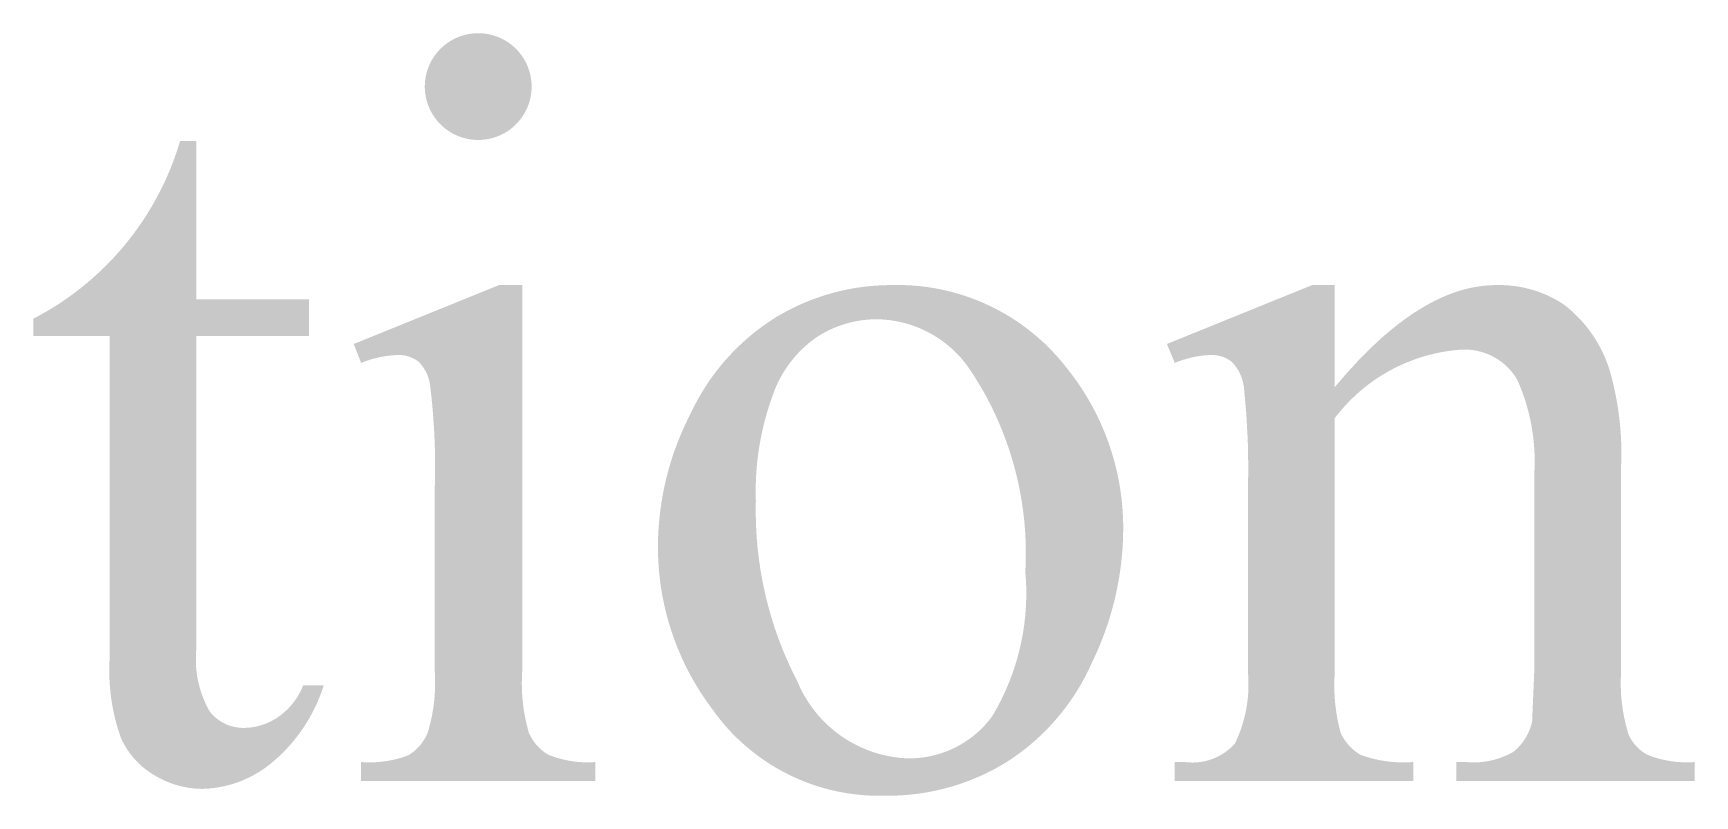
# Model space of a CAD drawing. Header units: millimetres. Extents: x 1235 to 1439, y 1033 to 1126.
# Drawn here: x 1317.65 to 1325.47, y 1052.91 to 1056.5 of the extents above; entities that cross this region are included whole.
import ezdxf

# ---------------------------------------------------------------- set-up
doc = ezdxf.new("R2010")
doc.units = ezdxf.units.MM
doc.layers.add('默认', color=18, linetype='Continuous', true_color=0x000000)

msp = doc.modelspace()

# ---------------------------------------------------------------- hatches: boundary and pattern name
at = {"layer": '默认'}
for points in [[(1319.7461, 1056.4996), (1319.7517, 1056.4995), (1319.7573, 1056.4993), (1319.763, 1056.499), (1319.7687, 1056.4985), (1319.7745, 1056.4979), (1319.7802, 1056.4971), (1319.786, 1056.4962), (1319.7919, 1056.4952), (1319.7977, 1056.494), (1319.8036, 1056.4927), (1319.8094, 1056.4912), (1319.8153, 1056.4896), (1319.8211, 1056.4878), (1319.827, 1056.4858), (1319.8328, 1056.4837), (1319.8386, 1056.4815), (1319.8444, 1056.4791), (1319.8501, 1056.4765), (1319.8558, 1056.4738), (1319.8615, 1056.4709), (1319.8671, 1056.4679), (1319.8727, 1056.4647), (1319.8781, 1056.4614), (1319.8836, 1056.4579), (1319.8889, 1056.4543), (1319.8941, 1056.4505), (1319.8993, 1056.4466), (1319.9044, 1056.4426), (1319.9093, 1056.4384), (1319.9142, 1056.4341), (1319.919, 1056.4296), (1319.9236, 1056.4251), (1319.9281, 1056.4204), (1319.9325, 1056.4156), (1319.9368, 1056.4107), (1319.9409, 1056.4057), (1319.9449, 1056.4006), (1319.9488, 1056.3954), (1319.9525, 1056.3901), (1319.9561, 1056.3847), (1319.9595, 1056.3793), (1319.9628, 1056.3737), (1319.9659, 1056.3682), (1319.9689, 1056.3625), (1319.9717, 1056.3568), (1319.9743, 1056.3511), (1319.9768, 1056.3453), (1319.9792, 1056.3395), (1319.9814, 1056.3337), (1319.9834, 1056.3279), (1319.9853, 1056.322), (1319.987, 1056.3161), (1319.9886, 1056.3102), (1319.99, 1056.3044), (1319.9913, 1056.2985), (1319.9924, 1056.2927), (1319.9934, 1056.2868), (1319.9942, 1056.281), (1319.9949, 1056.2752), (1319.9955, 1056.2695), (1319.9959, 1056.2638), (1319.9962, 1056.2581), (1319.9964, 1056.2525), (1319.9964, 1056.2469), (1319.9963, 1056.2413), (1319.9961, 1056.2357), (1319.9957, 1056.23), (1319.9953, 1056.2243), (1319.9946, 1056.2185), (1319.9939, 1056.2128), (1319.993, 1056.207), (1319.992, 1056.2011), (1319.9908, 1056.1953), (1319.9895, 1056.1894), (1319.988, 1056.1836), (1319.9863, 1056.1777), (1319.9846, 1056.1719), (1319.9826, 1056.166), (1319.9805, 1056.1602), (1319.9783, 1056.1544), (1319.9759, 1056.1486), (1319.9733, 1056.1429), (1319.9706, 1056.1372), (1319.9677, 1056.1315), (1319.9647, 1056.1259), (1319.9615, 1056.1203), (1319.9582, 1056.1149), (1319.9547, 1056.1094), (1319.9511, 1056.1041), (1319.9473, 1056.0989), (1319.9434, 1056.0937), (1319.9394, 1056.0886), (1319.9352, 1056.0837), (1319.9309, 1056.0788), (1319.9264, 1056.074), (1319.9219, 1056.0694), (1319.9172, 1056.0649), (1319.9124, 1056.0605), (1319.9075, 1056.0562), (1319.9024, 1056.0521), (1319.8973, 1056.0481), (1319.8921, 1056.0442), (1319.8868, 1056.0405), (1319.8815, 1056.0369), (1319.876, 1056.0335), (1319.8705, 1056.0302), (1319.8649, 1056.0271), (1319.8593, 1056.0241), (1319.8536, 1056.0213), (1319.8479, 1056.0187), (1319.8421, 1056.0162), (1319.8363, 1056.0138), (1319.8305, 1056.0116), (1319.8246, 1056.0096), (1319.8188, 1056.0077), (1319.8129, 1056.006), (1319.807, 1056.0044), (1319.8012, 1056.003), (1319.7953, 1056.0017), (1319.7894, 1056.0006), (1319.7836, 1055.9996), (1319.7778, 1055.9988), (1319.772, 1055.9981), (1319.7663, 1055.9975), (1319.7605, 1055.9971), (1319.7549, 1055.9968), (1319.7492, 1055.9966), (1319.7436, 1055.9966), (1319.7381, 1055.9967), (1319.7324, 1055.9969), (1319.7268, 1055.9973), (1319.7211, 1055.9977), (1319.7153, 1055.9983), (1319.7095, 1055.9991), (1319.7037, 1056), (1319.6979, 1056.001), (1319.6921, 1056.0022), (1319.6862, 1056.0035), (1319.6804, 1056.005), (1319.6745, 1056.0067), (1319.6686, 1056.0084), (1319.6628, 1056.0104), (1319.657, 1056.0125), (1319.6512, 1056.0147), (1319.6454, 1056.0171), (1319.6396, 1056.0197), (1319.6339, 1056.0224), (1319.6283, 1056.0253), (1319.6227, 1056.0283), (1319.6171, 1056.0315), (1319.6116, 1056.0348), (1319.6062, 1056.0383), (1319.6009, 1056.0419), (1319.5956, 1056.0457), (1319.5905, 1056.0496), (1319.5854, 1056.0536), (1319.5804, 1056.0578), (1319.5756, 1056.0621), (1319.5708, 1056.0666), (1319.5662, 1056.0711), (1319.5617, 1056.0758), (1319.5573, 1056.0806), (1319.553, 1056.0855), (1319.5489, 1056.0905), (1319.5449, 1056.0957), (1319.541, 1056.1009), (1319.5373, 1056.1062), (1319.5337, 1056.1115), (1319.5303, 1056.117), (1319.527, 1056.1225), (1319.5239, 1056.1281), (1319.5209, 1056.1337), (1319.5181, 1056.1394), (1319.5154, 1056.1451), (1319.5129, 1056.1509), (1319.5106, 1056.1567), (1319.5084, 1056.1625), (1319.5064, 1056.1684), (1319.5045, 1056.1742), (1319.5028, 1056.1801), (1319.5012, 1056.186), (1319.4998, 1056.1918), (1319.4985, 1056.1977), (1319.4974, 1056.2036), (1319.4964, 1056.2094), (1319.4955, 1056.2152), (1319.4948, 1056.221), (1319.4943, 1056.2267), (1319.4939, 1056.2325), (1319.4936, 1056.2381), (1319.4934, 1056.2438), (1319.4934, 1056.2493), (1319.4935, 1056.2549), (1319.4937, 1056.2606), (1319.494, 1056.2662), (1319.4945, 1056.2719), (1319.4951, 1056.2777), (1319.4959, 1056.2835), (1319.4968, 1056.2893), (1319.4978, 1056.2951), (1319.499, 1056.3009), (1319.5003, 1056.3068), (1319.5018, 1056.3126), (1319.5034, 1056.3185), (1319.5052, 1056.3244), (1319.5072, 1056.3302), (1319.5092, 1056.336), (1319.5115, 1056.3418), (1319.5139, 1056.3476), (1319.5165, 1056.3534), (1319.5192, 1056.3591), (1319.522, 1056.3647), (1319.5251, 1056.3703), (1319.5283, 1056.3759), (1319.5316, 1056.3814), (1319.5351, 1056.3868), (1319.5387, 1056.3921), (1319.5425, 1056.3974), (1319.5464, 1056.4025), (1319.5504, 1056.4076), (1319.5546, 1056.4126), (1319.5589, 1056.4174), (1319.5634, 1056.4222), (1319.5679, 1056.4268), (1319.5726, 1056.4313), (1319.5774, 1056.4357), (1319.5823, 1056.44), (1319.5873, 1056.4441), (1319.5924, 1056.4481), (1319.5976, 1056.452), (1319.6029, 1056.4557), (1319.6083, 1056.4593), (1319.6137, 1056.4627), (1319.6193, 1056.466), (1319.6248, 1056.4691), (1319.6305, 1056.4721), (1319.6362, 1056.4749), (1319.6419, 1056.4776), (1319.6477, 1056.4801), (1319.6535, 1056.4824), (1319.6593, 1056.4846), (1319.6651, 1056.4866), (1319.671, 1056.4885), (1319.6769, 1056.4902), (1319.6828, 1056.4918), (1319.6886, 1056.4932), (1319.6945, 1056.4945), (1319.7003, 1056.4956), (1319.7062, 1056.4966), (1319.712, 1056.4975), (1319.7178, 1056.4982), (1319.7235, 1056.4987), (1319.7292, 1056.4991), (1319.7349, 1056.4994), (1319.7405, 1056.4996)], [(1318.418, 1055.9917), (1318.418, 1055.2458), (1318.9483, 1055.2458), (1318.9483, 1055.0724), (1318.418, 1055.0724), (1318.418, 1053.6005), (1318.4171, 1053.591), (1318.4164, 1053.5815), (1318.4159, 1053.572), (1318.4155, 1053.5624), (1318.4154, 1053.5528), (1318.4154, 1053.5431), (1318.4156, 1053.5335), (1318.416, 1053.5238), (1318.4166, 1053.5142), (1318.4174, 1053.5045), (1318.4184, 1053.4948), (1318.4196, 1053.4852), (1318.4209, 1053.4756), (1318.4225, 1053.466), (1318.4242, 1053.4564), (1318.4262, 1053.4468), (1318.4283, 1053.4373), (1318.4306, 1053.4279), (1318.4331, 1053.4185), (1318.4357, 1053.4091), (1318.4386, 1053.3998), (1318.4416, 1053.3906), (1318.4448, 1053.3815), (1318.4482, 1053.3724), (1318.4518, 1053.3634), (1318.4555, 1053.3545), (1318.4594, 1053.3457), (1318.4634, 1053.337), (1318.4676, 1053.3284), (1318.472, 1053.3199), (1318.4765, 1053.3114), (1318.4812, 1053.3032), (1318.4847, 1053.2988), (1318.4884, 1053.2945), (1318.4922, 1053.2902), (1318.4962, 1053.2861), (1318.5003, 1053.2821), (1318.5045, 1053.2781), (1318.5089, 1053.2743), (1318.5134, 1053.2706), (1318.518, 1053.267), (1318.5227, 1053.2635), (1318.5276, 1053.2602), (1318.5325, 1053.2569), (1318.5376, 1053.2539), (1318.5427, 1053.251), (1318.5479, 1053.2482), (1318.5533, 1053.2456), (1318.5586, 1053.2431), (1318.5641, 1053.2408), (1318.5696, 1053.2387), (1318.5752, 1053.2367), (1318.5808, 1053.2349), (1318.5865, 1053.2333), (1318.5922, 1053.2319), (1318.5979, 1053.2306), (1318.6036, 1053.2295), (1318.6093, 1053.2285), (1318.6151, 1053.2277), (1318.6208, 1053.2271), (1318.6265, 1053.2267), (1318.6322, 1053.2264), (1318.6378, 1053.2263), (1318.6435, 1053.2263), (1318.6487, 1053.2265), (1318.6539, 1053.2267), (1318.6591, 1053.227), (1318.6644, 1053.2274), (1318.6696, 1053.2279), (1318.6748, 1053.2285), (1318.6801, 1053.2292), (1318.6853, 1053.23), (1318.6905, 1053.2309), (1318.6957, 1053.2318), (1318.7009, 1053.2329), (1318.7061, 1053.2341), (1318.7112, 1053.2354), (1318.7164, 1053.2368), (1318.7215, 1053.2383), (1318.7266, 1053.2398), (1318.7316, 1053.2415), (1318.7366, 1053.2433), (1318.7416, 1053.2451), (1318.7466, 1053.2471), (1318.7515, 1053.2491), (1318.7563, 1053.2513), (1318.7611, 1053.2535), (1318.7659, 1053.2558), (1318.7706, 1053.2582), (1318.7753, 1053.2606), (1318.7799, 1053.2632), (1318.7845, 1053.2658), (1318.7889, 1053.2685), (1318.7934, 1053.2713), (1318.7978, 1053.2742), (1318.807, 1053.2806), (1318.8118, 1053.2841), (1318.8166, 1053.2878), (1318.8213, 1053.2915), (1318.826, 1053.2953), (1318.8306, 1053.2992), (1318.8352, 1053.3032), (1318.8397, 1053.3073), (1318.8441, 1053.3115), (1318.8484, 1053.3158), (1318.8527, 1053.3202), (1318.8569, 1053.3246), (1318.861, 1053.3291), (1318.865, 1053.3338), (1318.8689, 1053.3384), (1318.8727, 1053.3432), (1318.8765, 1053.348), (1318.8802, 1053.3529), (1318.8837, 1053.3579), (1318.8872, 1053.3629), (1318.8906, 1053.368), (1318.8939, 1053.3731), (1318.897, 1053.3783), (1318.9001, 1053.3836), (1318.9031, 1053.3889), (1318.906, 1053.3942), (1318.9087, 1053.3996), (1318.9114, 1053.405), (1318.914, 1053.4105), (1318.9164, 1053.416), (1318.9188, 1053.4215), (1318.921, 1053.427), (1319.0176, 1053.427), (1319.0134, 1053.4139), (1319.0089, 1053.4009), (1319.0042, 1053.3879), (1318.9992, 1053.3749), (1318.994, 1053.3621), (1318.9886, 1053.3492), (1318.9829, 1053.3365), (1318.977, 1053.3239), (1318.9708, 1053.3113), (1318.9644, 1053.2989), (1318.9578, 1053.2865), (1318.951, 1053.2743), (1318.9439, 1053.2622), (1318.9366, 1053.2502), (1318.9291, 1053.2383), (1318.9214, 1053.2266), (1318.9135, 1053.215), (1318.9053, 1053.2036), (1318.897, 1053.1923), (1318.8884, 1053.1811), (1318.8797, 1053.1702), (1318.8708, 1053.1594), (1318.8617, 1053.1487), (1318.8524, 1053.1383), (1318.8429, 1053.128), (1318.8333, 1053.1179), (1318.8235, 1053.108), (1318.8136, 1053.0983), (1318.8035, 1053.0888), (1318.7932, 1053.0795), (1318.7828, 1053.0705), (1318.7723, 1053.0616), (1318.7639, 1053.0546), (1318.7552, 1053.0479), (1318.7464, 1053.0413), (1318.7374, 1053.0348), (1318.7283, 1053.0286), (1318.719, 1053.0225), (1318.7096, 1053.0166), (1318.7001, 1053.0109), (1318.6904, 1053.0054), (1318.6805, 1053), (1318.6706, 1052.9949), (1318.6605, 1052.99), (1318.6503, 1052.9853), (1318.64, 1052.9808), (1318.6297, 1052.9765), (1318.6192, 1052.9725), (1318.6086, 1052.9686), (1318.598, 1052.965), (1318.5873, 1052.9617), (1318.5765, 1052.9585), (1318.5657, 1052.9556), (1318.5549, 1052.9529), (1318.5439, 1052.9505), (1318.533, 1052.9482), (1318.522, 1052.9463), (1318.5111, 1052.9445), (1318.5001, 1052.943), (1318.4891, 1052.9417), (1318.4781, 1052.9407), (1318.4671, 1052.9399), (1318.4562, 1052.9393), (1318.4452, 1052.9389), (1318.4307, 1052.9393), (1318.4162, 1052.9401), (1318.4016, 1052.9415), (1318.3871, 1052.9433), (1318.3726, 1052.9456), (1318.3581, 1052.9485), (1318.3438, 1052.9518), (1318.3295, 1052.9555), (1318.3154, 1052.9598), (1318.3014, 1052.9645), (1318.2876, 1052.9697), (1318.2741, 1052.9753), (1318.2607, 1052.9814), (1318.2476, 1052.9879), (1318.2348, 1052.9948), (1318.2157, 1053.0059), (1318.2092, 1053.0099), (1318.2028, 1053.014), (1318.1964, 1053.0183), (1318.1902, 1053.0227), (1318.184, 1053.0272), (1318.1778, 1053.0319), (1318.1718, 1053.0367), (1318.1658, 1053.0416), (1318.16, 1053.0466), (1318.1542, 1053.0518), (1318.1486, 1053.0571), (1318.143, 1053.0625), (1318.1376, 1053.068), (1318.1322, 1053.0737), (1318.127, 1053.0794), (1318.1219, 1053.0853), (1318.1169, 1053.0912), (1318.112, 1053.0973), (1318.1073, 1053.1034), (1318.1027, 1053.1097), (1318.0982, 1053.116), (1318.0939, 1053.1224), (1318.0897, 1053.1289), (1318.0856, 1053.1354), (1318.0817, 1053.1421), (1318.0779, 1053.1487), (1318.0743, 1053.1555), (1318.0708, 1053.1623), (1318.0674, 1053.1691), (1318.0642, 1053.176), (1318.0612, 1053.183), (1318.0539, 1053.2047), (1318.047, 1053.2267), (1318.0408, 1053.2488), (1318.035, 1053.2712), (1318.0298, 1053.2937), (1318.0251, 1053.3163), (1318.021, 1053.3391), (1318.0175, 1053.3619), (1318.0145, 1053.3849), (1318.012, 1053.4079), (1318.0101, 1053.4309), (1318.0088, 1053.454), (1318.0081, 1053.477), (1318.0079, 1053.5001), (1318.0082, 1053.5231), (1318.0091, 1053.546), (1318.0091, 1055.0724), (1317.6498, 1055.0724), (1317.6498, 1055.1541), (1317.6799, 1055.1701), (1317.7096, 1055.1869), (1317.7391, 1055.2045), (1317.7683, 1055.2229), (1317.797, 1055.2422), (1317.8254, 1055.2622), (1317.8534, 1055.2829), (1317.8809, 1055.3045), (1317.908, 1055.3268), (1317.9345, 1055.3498), (1317.9605, 1055.3735), (1317.9859, 1055.3979), (1318.0107, 1055.423), (1318.0348, 1055.4488), (1318.0584, 1055.4752), (1318.0812, 1055.5021), (1318.1034, 1055.5297), (1318.1248, 1055.5578), (1318.1455, 1055.5864), (1318.1655, 1055.6155), (1318.1846, 1055.6451), (1318.203, 1055.6751), (1318.2206, 1055.7055), (1318.2373, 1055.7363), (1318.2533, 1055.7674), (1318.2684, 1055.7988), (1318.2826, 1055.8304), (1318.296, 1055.8623), (1318.3086, 1055.8944), (1318.3203, 1055.9267), (1318.3312, 1055.9591), (1318.3412, 1055.9917)], [(1319.9518, 1055.3127), (1319.9518, 1053.489), (1319.9509, 1053.4712), (1319.9503, 1053.4533), (1319.9501, 1053.4354), (1319.9504, 1053.4175), (1319.951, 1053.3995), (1319.9519, 1053.3816), (1319.9533, 1053.3637), (1319.9551, 1053.3458), (1319.9572, 1053.328), (1319.9597, 1053.3102), (1319.9626, 1053.2925), (1319.9659, 1053.2748), (1319.9696, 1053.2573), (1319.9736, 1053.2398), (1319.978, 1053.2225), (1319.9828, 1053.2053), (1319.9845, 1053.2013), (1319.9862, 1053.1972), (1319.9881, 1053.1933), (1319.9901, 1053.1893), (1319.9921, 1053.1854), (1319.9942, 1053.1815), (1319.9965, 1053.1777), (1319.9988, 1053.1739), (1320.0011, 1053.1701), (1320.0036, 1053.1664), (1320.0061, 1053.1627), (1320.0087, 1053.159), (1320.0114, 1053.1555), (1320.0142, 1053.1519), (1320.017, 1053.1485), (1320.0199, 1053.1451), (1320.0229, 1053.1417), (1320.0259, 1053.1384), (1320.0291, 1053.1352), (1320.0322, 1053.1321), (1320.0355, 1053.129), (1320.0388, 1053.1259), (1320.0421, 1053.123), (1320.0455, 1053.1201), (1320.049, 1053.1173), (1320.0525, 1053.1146), (1320.056, 1053.112), (1320.0596, 1053.1094), (1320.0633, 1053.1069), (1320.067, 1053.1045), (1320.0707, 1053.1022), (1320.0744, 1053.1), (1320.0875, 1053.0949), (1320.1008, 1053.0901), (1320.1142, 1053.0858), (1320.1278, 1053.0818), (1320.1415, 1053.0782), (1320.1554, 1053.075), (1320.1693, 1053.0722), (1320.1833, 1053.0698), (1320.1974, 1053.0678), (1320.2115, 1053.0662), (1320.2257, 1053.065), (1320.2398, 1053.0643), (1320.254, 1053.0639), (1320.2681, 1053.064), (1320.2822, 1053.0644), (1320.2962, 1053.0653), (1320.2962, 1052.9761), (1319.1936, 1052.9761), (1319.1936, 1053.0653), (1319.2076, 1053.0644), (1319.2218, 1053.0639), (1319.2359, 1053.0637), (1319.2501, 1053.064), (1319.2643, 1053.0647), (1319.2785, 1053.0657), (1319.2927, 1053.0672), (1319.3069, 1053.069), (1319.3209, 1053.0712), (1319.3349, 1053.0739), (1319.3489, 1053.0769), (1319.3627, 1053.0802), (1319.3764, 1053.084), (1319.3899, 1053.0881), (1319.4033, 1053.0926), (1319.4166, 1053.0975), (1319.4203, 1053.0998), (1319.424, 1053.1022), (1319.4276, 1053.1046), (1319.4312, 1053.1072), (1319.4348, 1053.1098), (1319.4383, 1053.1125), (1319.4418, 1053.1153), (1319.4452, 1053.1181), (1319.4485, 1053.1211), (1319.4519, 1053.1241), (1319.4551, 1053.1271), (1319.4583, 1053.1302), (1319.4614, 1053.1334), (1319.4645, 1053.1367), (1319.4675, 1053.14), (1319.4704, 1053.1434), (1319.4733, 1053.1469), (1319.4761, 1053.1504), (1319.4788, 1053.1539), (1319.4815, 1053.1575), (1319.484, 1053.1612), (1319.4865, 1053.1649), (1319.489, 1053.1687), (1319.4913, 1053.1725), (1319.4935, 1053.1763), (1319.4957, 1053.1802), (1319.4978, 1053.1841), (1319.4998, 1053.188), (1319.5017, 1053.192), (1319.5036, 1053.196), (1319.5053, 1053.2), (1319.507, 1053.204), (1319.5121, 1053.2213), (1319.5168, 1053.2386), (1319.521, 1053.2561), (1319.525, 1053.2737), (1319.5285, 1053.2914), (1319.5316, 1053.3092), (1319.5343, 1053.3271), (1319.5366, 1053.345), (1319.5385, 1053.363), (1319.54, 1053.381), (1319.5411, 1053.399), (1319.5418, 1053.4171), (1319.5421, 1053.4351), (1319.5419, 1053.4531), (1319.5414, 1053.4711), (1319.5405, 1053.489), (1319.5405, 1054.3637), (1319.5417, 1054.4235), (1319.5418, 1054.4834), (1319.5408, 1054.5433), (1319.5386, 1054.6032), (1319.5352, 1054.6631), (1319.5307, 1054.7228), (1319.525, 1054.7824), (1319.5182, 1054.8419), (1319.5176, 1054.8457), (1319.517, 1054.8495), (1319.5162, 1054.8533), (1319.5154, 1054.8571), (1319.5146, 1054.8609), (1319.5136, 1054.8647), (1319.5126, 1054.8685), (1319.5115, 1054.8722), (1319.5103, 1054.876), (1319.509, 1054.8797), (1319.5077, 1054.8834), (1319.5063, 1054.8871), (1319.5048, 1054.8907), (1319.5032, 1054.8943), (1319.5016, 1054.8979), (1319.4999, 1054.9015), (1319.4981, 1054.905), (1319.4962, 1054.9085), (1319.4943, 1054.9119), (1319.4923, 1054.9153), (1319.4902, 1054.9187), (1319.4881, 1054.922), (1319.4859, 1054.9252), (1319.4837, 1054.9285), (1319.4814, 1054.9316), (1319.479, 1054.9347), (1319.4766, 1054.9378), (1319.4741, 1054.9408), (1319.4716, 1054.9437), (1319.469, 1054.9466), (1319.4663, 1054.9494), (1319.4636, 1054.9522), (1319.461, 1054.9542), (1319.4583, 1054.9561), (1319.4555, 1054.958), (1319.4527, 1054.9598), (1319.4498, 1054.9615), (1319.4469, 1054.9632), (1319.4439, 1054.9649), (1319.4409, 1054.9665), (1319.4379, 1054.968), (1319.4348, 1054.9694), (1319.4317, 1054.9708), (1319.4285, 1054.9721), (1319.4253, 1054.9734), (1319.4221, 1054.9746), (1319.4189, 1054.9757), (1319.4156, 1054.9767), (1319.4123, 1054.9777), (1319.409, 1054.9786), (1319.4057, 1054.9794), (1319.4024, 1054.9801), (1319.399, 1054.9808), (1319.3956, 1054.9814), (1319.3923, 1054.9819), (1319.3889, 1054.9823), (1319.3855, 1054.9827), (1319.3822, 1054.983), (1319.3788, 1054.9832), (1319.3754, 1054.9833), (1319.3721, 1054.9834), (1319.3687, 1054.9834), (1319.3654, 1054.9833), (1319.3621, 1054.9832), (1319.3513, 1054.9826), (1319.3405, 1054.9818), (1319.3297, 1054.9807), (1319.319, 1054.9794), (1319.3082, 1054.9779), (1319.2975, 1054.9762), (1319.2868, 1054.9742), (1319.2762, 1054.972), (1319.2656, 1054.9695), (1319.2551, 1054.9668), (1319.2446, 1054.9639), (1319.2342, 1054.9608), (1319.2239, 1054.9574), (1319.2137, 1054.9538), (1319.2036, 1054.95), (1319.1936, 1054.946), (1319.1589, 1055.0352), (1319.8428, 1055.3127)], [(1323.7776, 1055.3127), (1323.7776, 1054.832), (1323.8274, 1054.8902), (1323.8768, 1054.9447), (1323.9259, 1054.9954), (1323.9504, 1055.0193), (1323.9748, 1055.0423), (1323.9991, 1055.0644), (1324.0233, 1055.0855), (1324.0475, 1055.1057), (1324.0716, 1055.1249), (1324.0956, 1055.1432), (1324.1196, 1055.1606), (1324.1435, 1055.177), (1324.1673, 1055.1925), (1324.191, 1055.2071), (1324.2147, 1055.2207), (1324.2383, 1055.2334), (1324.2618, 1055.2451), (1324.2852, 1055.2559), (1324.3086, 1055.2658), (1324.3319, 1055.2747), (1324.3435, 1055.2788), (1324.3551, 1055.2827), (1324.3667, 1055.2863), (1324.3783, 1055.2897), (1324.3898, 1055.2929), (1324.4014, 1055.2958), (1324.4129, 1055.2985), (1324.4244, 1055.301), (1324.4359, 1055.3032), (1324.4473, 1055.3052), (1324.4588, 1055.307), (1324.4702, 1055.3085), (1324.4816, 1055.3098), (1324.493, 1055.3108), (1324.5043, 1055.3117), (1324.5157, 1055.3122), (1324.527, 1055.3126), (1324.5592, 1055.3129), (1324.5697, 1055.3126), (1324.5802, 1055.3122), (1324.5907, 1055.3116), (1324.6012, 1055.3108), (1324.6117, 1055.3097), (1324.6222, 1055.3085), (1324.6327, 1055.307), (1324.6432, 1055.3054), (1324.6536, 1055.3035), (1324.6641, 1055.3015), (1324.6745, 1055.2992), (1324.6848, 1055.2967), (1324.6952, 1055.2941), (1324.7054, 1055.2912), (1324.7156, 1055.2881), (1324.7258, 1055.2848), (1324.7358, 1055.2814), (1324.7458, 1055.2777), (1324.7557, 1055.2739), (1324.7656, 1055.2698), (1324.7753, 1055.2656), (1324.7849, 1055.2612), (1324.7945, 1055.2566), (1324.8039, 1055.2518), (1324.8132, 1055.2469), (1324.8224, 1055.2418), (1324.8315, 1055.2365), (1324.8405, 1055.2311), (1324.8493, 1055.2255), (1324.858, 1055.2198), (1324.8671, 1055.2126), (1324.8762, 1055.2052), (1324.8851, 1055.1975), (1324.8939, 1055.1898), (1324.9026, 1055.1818), (1324.9112, 1055.1736), (1324.9196, 1055.1653), (1324.9278, 1055.1568), (1324.9359, 1055.1481), (1324.9439, 1055.1393), (1324.9516, 1055.1303), (1324.9593, 1055.1212), (1324.9667, 1055.1119), (1324.974, 1055.1024), (1324.9811, 1055.0928), (1324.988, 1055.0831), (1324.9947, 1055.0733), (1325.0012, 1055.0633), (1325.0076, 1055.0532), (1325.0137, 1055.043), (1325.0197, 1055.0327), (1325.0254, 1055.0222), (1325.0309, 1055.0117), (1325.0362, 1055.0011), (1325.0413, 1054.9904), (1325.0462, 1054.9797), (1325.0509, 1054.9688), (1325.0554, 1054.9579), (1325.0596, 1054.947), (1325.0637, 1054.9359), (1325.0675, 1054.9249), (1325.0711, 1054.9138), (1325.0788, 1054.8861), (1325.0859, 1054.8582), (1325.0925, 1054.8302), (1325.0986, 1054.802), (1325.104, 1054.7737), (1325.1089, 1054.7452), (1325.1132, 1054.7167), (1325.1169, 1054.688), (1325.1201, 1054.6593), (1325.1226, 1054.6305), (1325.1246, 1054.6017), (1325.126, 1054.5729), (1325.1268, 1054.5441), (1325.127, 1054.5153), (1325.1266, 1054.4865), (1325.1256, 1054.4578), (1325.1256, 1053.489), (1325.1246, 1053.4706), (1325.1241, 1053.4522), (1325.124, 1053.4337), (1325.1243, 1053.4152), (1325.125, 1053.3967), (1325.1261, 1053.3782), (1325.1277, 1053.3597), (1325.1297, 1053.3412), (1325.132, 1053.3228), (1325.1349, 1053.3045), (1325.1381, 1053.2862), (1325.1417, 1053.2681), (1325.1458, 1053.25), (1325.1502, 1053.2321), (1325.1551, 1053.2143), (1325.1603, 1053.1966), (1325.162, 1053.1929), (1325.1637, 1053.1892), (1325.1655, 1053.1855), (1325.1675, 1053.1818), (1325.1695, 1053.1782), (1325.1715, 1053.1746), (1325.1737, 1053.1711), (1325.1759, 1053.1675), (1325.1782, 1053.1641), (1325.1806, 1053.1606), (1325.183, 1053.1572), (1325.1855, 1053.1539), (1325.1881, 1053.1506), (1325.1908, 1053.1474), (1325.1935, 1053.1442), (1325.1963, 1053.141), (1325.1992, 1053.138), (1325.2021, 1053.135), (1325.2051, 1053.132), (1325.2081, 1053.1291), (1325.2112, 1053.1263), (1325.2143, 1053.1235), (1325.2175, 1053.1209), (1325.2208, 1053.1182), (1325.2241, 1053.1157), (1325.2274, 1053.1132), (1325.2308, 1053.1108), (1325.2342, 1053.1085), (1325.2377, 1053.1063), (1325.2412, 1053.1041), (1325.2447, 1053.102), (1325.2483, 1053.1), (1325.2615, 1053.0948), (1325.2749, 1053.0901), (1325.2885, 1053.0857), (1325.3023, 1053.0817), (1325.3161, 1053.0781), (1325.3301, 1053.0749), (1325.3442, 1053.0721), (1325.3584, 1053.0697), (1325.3726, 1053.0677), (1325.3869, 1053.0661), (1325.4012, 1053.065), (1325.4155, 1053.0642), (1325.4298, 1053.0639), (1325.4441, 1053.0639), (1325.4583, 1053.0644), (1325.4725, 1053.0653), (1325.4725, 1052.9761), (1324.35, 1052.9761), (1324.35, 1053.0653), (1324.3971, 1053.0653), (1324.4042, 1053.0647), (1324.4113, 1053.0643), (1324.4184, 1053.0639), (1324.4256, 1053.0638), (1324.4327, 1053.0637), (1324.4399, 1053.0638), (1324.4471, 1053.0641), (1324.4543, 1053.0644), (1324.4615, 1053.0649), (1324.4687, 1053.0656), (1324.4759, 1053.0664), (1324.4831, 1053.0673), (1324.4903, 1053.0684), (1324.4975, 1053.0696), (1324.5046, 1053.0709), (1324.5117, 1053.0724), (1324.5188, 1053.074), (1324.5258, 1053.0758), (1324.5328, 1053.0776), (1324.5398, 1053.0797), (1324.5467, 1053.0818), (1324.5536, 1053.0841), (1324.5604, 1053.0865), (1324.5672, 1053.089), (1324.5739, 1053.0917), (1324.5805, 1053.0945), (1324.5871, 1053.0974), (1324.5936, 1053.1004), (1324.6, 1053.1035), (1324.6064, 1053.1068), (1324.6127, 1053.1101), (1324.6189, 1053.1136), (1324.6229, 1053.1169), (1324.6269, 1053.1204), (1324.6308, 1053.1239), (1324.6347, 1053.1275), (1324.6385, 1053.1312), (1324.6422, 1053.135), (1324.6458, 1053.1389), (1324.6494, 1053.1429), (1324.6529, 1053.1469), (1324.6563, 1053.1511), (1324.6596, 1053.1553), (1324.6629, 1053.1595), (1324.666, 1053.1639), (1324.6691, 1053.1683), (1324.6721, 1053.1728), (1324.675, 1053.1774), (1324.6777, 1053.182), (1324.6804, 1053.1866), (1324.683, 1053.1914), (1324.6855, 1053.1961), (1324.6879, 1053.2009), (1324.6901, 1053.2058), (1324.6923, 1053.2107), (1324.6943, 1053.2157), (1324.6963, 1053.2206), (1324.6981, 1053.2256), (1324.6998, 1053.2307), (1324.7015, 1053.2357), (1324.703, 1053.2408), (1324.7044, 1053.2459), (1324.7057, 1053.251), (1324.7068, 1053.2561), (1324.7167, 1053.489), (1324.7167, 1054.4182), (1324.7182, 1054.4468), (1324.7189, 1054.4755), (1324.7186, 1054.5042), (1324.7175, 1054.5331), (1324.7155, 1054.5619), (1324.7126, 1054.5907), (1324.7088, 1054.6194), (1324.7041, 1054.648), (1324.6986, 1054.6765), (1324.6922, 1054.7047), (1324.6849, 1054.7327), (1324.6768, 1054.7605), (1324.6678, 1054.7879), (1324.6581, 1054.815), (1324.6475, 1054.8417), (1324.6362, 1054.8679), (1324.6312, 1054.8761), (1324.6259, 1054.8842), (1324.6202, 1054.8921), (1324.6142, 1054.8999), (1324.6079, 1054.9076), (1324.6013, 1054.9151), (1324.5945, 1054.9224), (1324.5909, 1054.9259), (1324.5873, 1054.9295), (1324.5836, 1054.9329), (1324.5798, 1054.9363), (1324.576, 1054.9397), (1324.5721, 1054.943), (1324.5681, 1054.9462), (1324.5641, 1054.9493), (1324.56, 1054.9524), (1324.5558, 1054.9554), (1324.5516, 1054.9584), (1324.5474, 1054.9613), (1324.543, 1054.9641), (1324.5387, 1054.9668), (1324.5342, 1054.9694), (1324.5298, 1054.972), (1324.5252, 1054.9745), (1324.5207, 1054.9769), (1324.5161, 1054.9792), (1324.5114, 1054.9815), (1324.5067, 1054.9836), (1324.502, 1054.9857), (1324.4972, 1054.9877), (1324.4924, 1054.9896), (1324.4876, 1054.9914), (1324.4828, 1054.9931), (1324.4779, 1054.9948), (1324.473, 1054.9963), (1324.4681, 1054.9978), (1324.4632, 1054.9991), (1324.4583, 1055.0004), (1324.4533, 1055.0016), (1324.4484, 1055.0027), (1324.4434, 1055.0037), (1324.4384, 1055.0046), (1324.4334, 1055.0054), (1324.4235, 1055.0068), (1324.4136, 1055.0079), (1324.4037, 1055.0085), (1324.3939, 1055.0089), (1324.3841, 1055.0089), (1324.3745, 1055.0086), (1324.3649, 1055.0079), (1324.344, 1055.006), (1324.323, 1055.0035), (1324.3021, 1055.0005), (1324.2811, 1054.9969), (1324.2601, 1054.9927), (1324.2392, 1054.988), (1324.2183, 1054.9827), (1324.1975, 1054.9768), (1324.1768, 1054.9704), (1324.1562, 1054.9634), (1324.1358, 1054.9558), (1324.1155, 1054.9477), (1324.0955, 1054.939), (1324.0757, 1054.9298), (1324.0561, 1054.9201), (1324.0367, 1054.9098), (1324.0177, 1054.899), (1323.9989, 1054.8877), (1323.9805, 1054.876), (1323.9624, 1054.8637), (1323.9447, 1054.851), (1323.9273, 1054.8379), (1323.9104, 1054.8243), (1323.8938, 1054.8103), (1323.8777, 1054.7959), (1323.862, 1054.7811), (1323.8468, 1054.766), (1323.832, 1054.7506), (1323.8177, 1054.7348), (1323.8038, 1054.7187), (1323.7905, 1054.7024), (1323.7776, 1054.6858), (1323.7776, 1053.489), (1323.7765, 1053.4711), (1323.7758, 1053.4532), (1323.7754, 1053.4353), (1323.7754, 1053.4173), (1323.7758, 1053.3993), (1323.7766, 1053.3813), (1323.7777, 1053.3633), (1323.7793, 1053.3454), (1323.7812, 1053.3275), (1323.7834, 1053.3096), (1323.7861, 1053.2918), (1323.7891, 1053.274), (1323.7925, 1053.2564), (1323.7963, 1053.2388), (1323.8004, 1053.2214), (1323.8049, 1053.204), (1323.8067, 1053.2), (1323.8087, 1053.196), (1323.8107, 1053.192), (1323.8128, 1053.188), (1323.815, 1053.1841), (1323.8173, 1053.1802), (1323.8196, 1053.1764), (1323.8221, 1053.1726), (1323.8246, 1053.1688), (1323.8272, 1053.1651), (1323.8298, 1053.1614), (1323.8326, 1053.1578), (1323.8354, 1053.1542), (1323.8382, 1053.1507), (1323.8412, 1053.1472), (1323.8442, 1053.1438), (1323.8473, 1053.1405), (1323.8505, 1053.1372), (1323.8537, 1053.134), (1323.857, 1053.1308), (1323.8603, 1053.1277), (1323.8637, 1053.1247), (1323.8671, 1053.1218), (1323.8707, 1053.1189), (1323.8742, 1053.1161), (1323.8778, 1053.1134), (1323.8815, 1053.1108), (1323.8851, 1053.1082), (1323.8889, 1053.1057), (1323.8926, 1053.1033), (1323.8964, 1053.101), (1323.9003, 1053.0987), (1323.915, 1053.0936), (1323.9299, 1053.0889), (1323.9449, 1053.0846), (1323.9601, 1053.0806), (1323.9754, 1053.0771), (1323.9907, 1053.0739), (1324.0062, 1053.0712), (1324.0218, 1053.0689), (1324.0374, 1053.067), (1324.053, 1053.0655), (1324.0687, 1053.0644), (1324.0844, 1053.0638), (1324.1001, 1053.0635), (1324.1157, 1053.0637), (1324.1313, 1053.0643), (1324.1468, 1053.0653), (1324.1468, 1052.9761), (1323.0244, 1052.9761), (1323.0244, 1053.0653), (1323.0739, 1053.0653), (1323.0817, 1053.0644), (1323.0896, 1053.0637), (1323.0975, 1053.0633), (1323.1055, 1053.0631), (1323.1136, 1053.0631), (1323.1216, 1053.0634), (1323.1297, 1053.0639), (1323.1379, 1053.0647), (1323.146, 1053.0658), (1323.1541, 1053.0671), (1323.1622, 1053.0686), (1323.1703, 1053.0704), (1323.1783, 1053.0724), (1323.1862, 1053.0747), (1323.1941, 1053.0773), (1323.2019, 1053.0801), (1323.2097, 1053.0831), (1323.2173, 1053.0864), (1323.2248, 1053.0899), (1323.2322, 1053.0937), (1323.2394, 1053.0976), (1323.2466, 1053.1018), (1323.2535, 1053.1062), (1323.2603, 1053.1107), (1323.2669, 1053.1155), (1323.2734, 1053.1204), (1323.2797, 1053.1255), (1323.2857, 1053.1308), (1323.2916, 1053.1362), (1323.2973, 1053.1418), (1323.3028, 1053.1474), (1323.3081, 1053.1532), (1323.317, 1053.1727), (1323.3253, 1053.1924), (1323.333, 1053.2125), (1323.34, 1053.233), (1323.3463, 1053.2537), (1323.352, 1053.2746), (1323.3569, 1053.2957), (1323.3611, 1053.317), (1323.3646, 1053.3384), (1323.3674, 1053.36), (1323.3695, 1053.3815), (1323.3708, 1053.4031), (1323.3714, 1053.4247), (1323.3712, 1053.4462), (1323.3704, 1053.4677), (1323.3688, 1053.489), (1323.3688, 1054.3315), (1323.3705, 1054.4561), (1323.368, 1054.5808), (1323.3612, 1054.7054), (1323.3502, 1054.8295), (1323.3497, 1054.8337), (1323.349, 1054.8379), (1323.3483, 1054.842), (1323.3475, 1054.8462), (1323.3467, 1054.8503), (1323.3457, 1054.8545), (1323.3446, 1054.8586), (1323.3435, 1054.8627), (1323.3423, 1054.8668), (1323.341, 1054.8709), (1323.3396, 1054.875), (1323.3382, 1054.879), (1323.3366, 1054.883), (1323.335, 1054.887), (1323.3333, 1054.8909), (1323.3315, 1054.8948), (1323.3296, 1054.8987), (1323.3277, 1054.9025), (1323.3257, 1054.9063), (1323.3236, 1054.9101), (1323.3214, 1054.9138), (1323.3192, 1054.9174), (1323.3168, 1054.921), (1323.3145, 1054.9246), (1323.312, 1054.9281), (1323.3095, 1054.9315), (1323.3069, 1054.9349), (1323.3043, 1054.9383), (1323.3016, 1054.9415), (1323.2989, 1054.9447), (1323.2961, 1054.9479), (1323.2932, 1054.9509), (1323.2905, 1054.953), (1323.2878, 1054.955), (1323.285, 1054.9569), (1323.2821, 1054.9588), (1323.2792, 1054.9606), (1323.2763, 1054.9623), (1323.2733, 1054.964), (1323.2703, 1054.9657), (1323.2672, 1054.9672), (1323.2641, 1054.9687), (1323.2609, 1054.9702), (1323.2577, 1054.9715), (1323.2545, 1054.9728), (1323.2513, 1054.9741), (1323.248, 1054.9752), (1323.2447, 1054.9763), (1323.2414, 1054.9773), (1323.238, 1054.9782), (1323.2346, 1054.9791), (1323.2313, 1054.9798), (1323.2279, 1054.9805), (1323.2245, 1054.9812), (1323.221, 1054.9817), (1323.2176, 1054.9822), (1323.2142, 1054.9826), (1323.2108, 1054.9829), (1323.2074, 1054.9831), (1323.2039, 1054.9833), (1323.2005, 1054.9833), (1323.1971, 1054.9834), (1323.1937, 1054.9833), (1323.1904, 1054.9832), (1323.1797, 1054.9826), (1323.1691, 1054.9818), (1323.1585, 1054.9808), (1323.1479, 1054.9795), (1323.1373, 1054.978), (1323.1267, 1054.9763), (1323.1162, 1054.9743), (1323.1057, 1054.972), (1323.0953, 1054.9696), (1323.0849, 1054.9669), (1323.0746, 1054.964), (1323.0644, 1054.9608), (1323.0542, 1054.9574), (1323.0442, 1054.9538), (1323.0342, 1054.95), (1323.0244, 1054.946), (1322.9872, 1055.0352), (1323.6711, 1055.3127)]]:
    msp.add_hatch(color=256, dxfattribs=at).paths.add_polyline_path(points, flags=0)
h = msp.add_hatch(color=256, dxfattribs=at)
h.paths.add_polyline_path([(1321.6888, 1055.3127), (1321.7175, 1055.3132), (1321.7464, 1055.3128), (1321.7754, 1055.3116), (1321.8046, 1055.3096), (1321.8338, 1055.3067), (1321.8631, 1055.3029), (1321.8924, 1055.2982), (1321.9217, 1055.2927), (1321.9508, 1055.2862), (1321.9799, 1055.2789), (1322.0088, 1055.2707), (1322.0376, 1055.2616), (1322.066, 1055.2516), (1322.0943, 1055.2408), (1322.1222, 1055.2291), (1322.1497, 1055.2166), (1322.1769, 1055.2032), (1322.2036, 1055.1891), (1322.2299, 1055.1741), (1322.2557, 1055.1584), (1322.2809, 1055.142), (1322.3056, 1055.1248), (1322.3297, 1055.107), (1322.3532, 1055.0885), (1322.376, 1055.0694), (1322.3982, 1055.0498), (1322.4197, 1055.0295), (1322.4405, 1055.0087), (1322.4606, 1054.9875), (1322.48, 1054.9658), (1322.4986, 1054.9437), (1322.5164, 1054.9212), (1322.5321, 1054.9012), (1322.5475, 1054.8808), (1322.5624, 1054.86), (1322.577, 1054.8389), (1322.5911, 1054.8173), (1322.6049, 1054.7955), (1322.6181, 1054.7732), (1322.631, 1054.7507), (1322.6433, 1054.7278), (1322.6552, 1054.7047), (1322.6666, 1054.6812), (1322.6774, 1054.6575), (1322.6878, 1054.6335), (1322.6977, 1054.6093), (1322.707, 1054.5849), (1322.7158, 1054.5602), (1322.7241, 1054.5354), (1322.7318, 1054.5104), (1322.739, 1054.4853), (1322.7456, 1054.46), (1322.7517, 1054.4346), (1322.7572, 1054.4091), (1322.7621, 1054.3836), (1322.7665, 1054.3579), (1322.7703, 1054.3323), (1322.7736, 1054.3066), (1322.7763, 1054.2809), (1322.7784, 1054.2553), (1322.78, 1054.2296), (1322.7811, 1054.204), (1322.7816, 1054.1785), (1322.7815, 1054.1531), (1322.7805, 1054.1134), (1322.7784, 1054.0737), (1322.7752, 1054.0339), (1322.7709, 1053.9942), (1322.7655, 1053.9545), (1322.759, 1053.915), (1322.7514, 1053.8756), (1322.7427, 1053.8365), (1322.7329, 1053.7976), (1322.722, 1053.759), (1322.7101, 1053.7207), (1322.6971, 1053.6828), (1322.6832, 1053.6454), (1322.6682, 1053.6084), (1322.6522, 1053.572), (1322.6353, 1053.5361), (1322.6274, 1053.5184), (1322.6191, 1053.5008), (1322.6105, 1053.4833), (1322.6015, 1053.466), (1322.5922, 1053.4488), (1322.5826, 1053.4317), (1322.5727, 1053.4148), (1322.5624, 1053.398), (1322.5518, 1053.3814), (1322.5409, 1053.365), (1322.5296, 1053.3488), (1322.5181, 1053.3328), (1322.5062, 1053.3169), (1322.4941, 1053.3013), (1322.4817, 1053.286), (1322.4689, 1053.2708), (1322.4559, 1053.2559), (1322.4427, 1053.2412), (1322.4291, 1053.2268), (1322.4153, 1053.2126), (1322.4013, 1053.1988), (1322.387, 1053.1851), (1322.3725, 1053.1718), (1322.3577, 1053.1588), (1322.3428, 1053.146), (1322.3276, 1053.1335), (1322.3122, 1053.1214), (1322.2967, 1053.1095), (1322.2809, 1053.098), (1322.265, 1053.0868), (1322.2489, 1053.0759), (1322.2327, 1053.0653), (1322.2007, 1053.0463), (1322.1845, 1053.0372), (1322.168, 1053.0284), (1322.1514, 1053.0199), (1322.1346, 1053.0116), (1322.1176, 1053.0036), (1322.1004, 1052.996), (1322.0831, 1052.9886), (1322.0657, 1052.9815), (1322.0481, 1052.9747), (1322.0304, 1052.9682), (1322.0125, 1052.962), (1321.9946, 1052.9562), (1321.9765, 1052.9506), (1321.9584, 1052.9454), (1321.9401, 1052.9405), (1321.9218, 1052.936), (1321.9034, 1052.9317), (1321.8849, 1052.9278), (1321.8664, 1052.9242), (1321.8478, 1052.921), (1321.8292, 1052.9181), (1321.8106, 1052.9155), (1321.7919, 1052.9132), (1321.7732, 1052.9113), (1321.7546, 1052.9097), (1321.7359, 1052.9085), (1321.7173, 1052.9075), (1321.6987, 1052.9069), (1321.6329, 1052.9063), (1321.6041, 1052.9067), (1321.5752, 1052.9081), (1321.5461, 1052.9103), (1321.5169, 1052.9134), (1321.4877, 1052.9174), (1321.4584, 1052.9224), (1321.4292, 1052.9282), (1321.4001, 1052.935), (1321.3711, 1052.9428), (1321.3423, 1052.9514), (1321.3137, 1052.961), (1321.2854, 1052.9715), (1321.2574, 1052.9829), (1321.2297, 1052.9952), (1321.2024, 1053.0083), (1321.1755, 1053.0224), (1321.1491, 1053.0372), (1321.1232, 1053.0529), (1321.0978, 1053.0693), (1321.0731, 1053.0865), (1321.0489, 1053.1044), (1321.0254, 1053.123), (1321.0025, 1053.1423), (1320.9803, 1053.1621), (1320.9589, 1053.1826), (1320.9382, 1053.2036), (1320.9182, 1053.2251), (1320.8991, 1053.2471), (1320.8807, 1053.2696), (1320.8631, 1053.2924), (1320.8463, 1053.3155), (1320.8312, 1053.336), (1320.8164, 1053.3569), (1320.802, 1053.3781), (1320.788, 1053.3997), (1320.7745, 1053.4216), (1320.7613, 1053.4438), (1320.7486, 1053.4664), (1320.7363, 1053.4892), (1320.7244, 1053.5123), (1320.713, 1053.5357), (1320.7021, 1053.5594), (1320.6917, 1053.5833), (1320.6817, 1053.6074), (1320.6723, 1053.6318), (1320.6633, 1053.6563), (1320.6549, 1053.681), (1320.647, 1053.7059), (1320.6395, 1053.731), (1320.6326, 1053.7562), (1320.6263, 1053.7815), (1320.6204, 1053.8069), (1320.6151, 1053.8324), (1320.6103, 1053.858), (1320.6061, 1053.8836), (1320.6023, 1053.9093), (1320.5992, 1053.935), (1320.5965, 1053.9606), (1320.5944, 1053.9863), (1320.5928, 1054.012), (1320.5917, 1054.0376), (1320.5911, 1054.0632), (1320.5911, 1054.0886), (1320.592, 1054.1287), (1320.5942, 1054.1688), (1320.5975, 1054.2089), (1320.602, 1054.249), (1320.6077, 1054.2891), (1320.6145, 1054.329), (1320.6226, 1054.3687), (1320.6318, 1054.4082), (1320.6422, 1054.4473), (1320.6538, 1054.4862), (1320.6664, 1054.5246), (1320.6802, 1054.5626), (1320.6951, 1054.6002), (1320.711, 1054.6371), (1320.728, 1054.6736), (1320.7459, 1054.7093), (1320.7542, 1054.7266), (1320.7628, 1054.7438), (1320.7717, 1054.7608), (1320.7809, 1054.7777), (1320.7905, 1054.7945), (1320.8004, 1054.8111), (1320.8106, 1054.8276), (1320.8211, 1054.8439), (1320.8319, 1054.8601), (1320.8431, 1054.876), (1320.8545, 1054.8918), (1320.8662, 1054.9073), (1320.8783, 1054.9227), (1320.8906, 1054.9378), (1320.9032, 1054.9527), (1320.9161, 1054.9674), (1320.9292, 1054.9819), (1320.9426, 1054.996), (1320.9563, 1055.01), (1320.9702, 1055.0237), (1320.9844, 1055.0371), (1320.9988, 1055.0502), (1321.0134, 1055.063), (1321.0282, 1055.0756), (1321.0432, 1055.0879), (1321.0585, 1055.0999), (1321.0739, 1055.1115), (1321.0895, 1055.1229), (1321.1053, 1055.134), (1321.1212, 1055.1447), (1321.1373, 1055.1552), (1321.1536, 1055.1653), (1321.1837, 1055.1826), (1321.2146, 1055.1989), (1321.246, 1055.2143), (1321.2781, 1055.2286), (1321.3107, 1055.2419), (1321.3438, 1055.2541), (1321.3773, 1055.2652), (1321.4112, 1055.2752), (1321.4454, 1055.284), (1321.4799, 1055.2916), (1321.5146, 1055.2981), (1321.5494, 1055.3034), (1321.5842, 1055.3075), (1321.6192, 1055.3104), (1321.654, 1055.3121)], flags=0)
h.paths.add_polyline_path([(1321.612, 1055.1517), (1321.5947, 1055.1511), (1321.5775, 1055.1499), (1321.5602, 1055.1481), (1321.5429, 1055.1458), (1321.5257, 1055.1428), (1321.5086, 1055.1393), (1321.4916, 1055.1352), (1321.4747, 1055.1305), (1321.458, 1055.1253), (1321.4415, 1055.1195), (1321.4252, 1055.1131), (1321.4092, 1055.1062), (1321.3934, 1055.0988), (1321.378, 1055.0909), (1321.3629, 1055.0825), (1321.3481, 1055.0736), (1321.339, 1055.0675), (1321.3301, 1055.0612), (1321.3213, 1055.0548), (1321.3126, 1055.0481), (1321.304, 1055.0412), (1321.2955, 1055.0342), (1321.2871, 1055.0269), (1321.2789, 1055.0195), (1321.2708, 1055.0119), (1321.2629, 1055.0042), (1321.2551, 1054.9962), (1321.2475, 1054.9881), (1321.24, 1054.9799), (1321.2327, 1054.9715), (1321.2255, 1054.9629), (1321.2186, 1054.9542), (1321.2118, 1054.9453), (1321.2052, 1054.9363), (1321.1988, 1054.9272), (1321.1926, 1054.918), (1321.1865, 1054.9086), (1321.1807, 1054.8992), (1321.1751, 1054.8896), (1321.1696, 1054.8799), (1321.1644, 1054.8701), (1321.1594, 1054.8603), (1321.1546, 1054.8504), (1321.15, 1054.8404), (1321.1456, 1054.8303), (1321.1414, 1054.8202), (1321.1375, 1054.81), (1321.1337, 1054.7998), (1321.123, 1054.7698), (1321.113, 1054.7394), (1321.1036, 1054.7088), (1321.0951, 1054.6779), (1321.0872, 1054.6468), (1321.0802, 1054.6155), (1321.0738, 1054.5839), (1321.0683, 1054.5523), (1321.0635, 1054.5205), (1321.0595, 1054.4886), (1321.0563, 1054.4566), (1321.0539, 1054.4246), (1321.0522, 1054.3926), (1321.0514, 1054.3606), (1321.0513, 1054.3287), (1321.052, 1054.2968), (1321.0514, 1054.2419), (1321.0525, 1054.1867), (1321.0554, 1054.1315), (1321.06, 1054.0763), (1321.0664, 1054.0211), (1321.0746, 1053.9661), (1321.0845, 1053.9113), (1321.0961, 1053.8568), (1321.1095, 1053.8027), (1321.1246, 1053.7491), (1321.1413, 1053.6961), (1321.1597, 1053.6437), (1321.1797, 1053.592), (1321.2013, 1053.5411), (1321.2244, 1053.491), (1321.249, 1053.4419), (1321.2569, 1053.4238), (1321.2656, 1053.4057), (1321.275, 1053.3878), (1321.285, 1053.3702), (1321.2903, 1053.3614), (1321.2958, 1053.3527), (1321.3014, 1053.344), (1321.3072, 1053.3355), (1321.3132, 1053.327), (1321.3193, 1053.3186), (1321.3256, 1053.3103), (1321.3321, 1053.302), (1321.3387, 1053.2939), (1321.3455, 1053.2859), (1321.3525, 1053.2779), (1321.3596, 1053.2701), (1321.3668, 1053.2624), (1321.3742, 1053.2548), (1321.3818, 1053.2474), (1321.3895, 1053.24), (1321.3974, 1053.2328), (1321.4054, 1053.2258), (1321.4135, 1053.2189), (1321.4218, 1053.2121), (1321.4301, 1053.2054), (1321.4387, 1053.199), (1321.4473, 1053.1926), (1321.456, 1053.1864), (1321.4649, 1053.1804), (1321.4739, 1053.1746), (1321.4829, 1053.1689), (1321.4921, 1053.1634), (1321.5014, 1053.1581), (1321.5107, 1053.1529), (1321.5201, 1053.1479), (1321.5296, 1053.1431), (1321.5392, 1053.1384), (1321.5489, 1053.134), (1321.5586, 1053.1297), (1321.5683, 1053.1256), (1321.5782, 1053.1217), (1321.588, 1053.118), (1321.5979, 1053.1145), (1321.6079, 1053.1111), (1321.6179, 1053.108), (1321.6279, 1053.105), (1321.6379, 1053.1022), (1321.648, 1053.0996), (1321.658, 1053.0972), (1321.6681, 1053.095), (1321.6781, 1053.0929), (1321.6882, 1053.0911), (1321.7083, 1053.0879), (1321.7283, 1053.0854), (1321.7483, 1053.0837), (1321.7681, 1053.0826), (1321.782, 1053.0827), (1321.796, 1053.0831), (1321.81, 1053.0839), (1321.8241, 1053.0852), (1321.8382, 1053.0869), (1321.8524, 1053.089), (1321.8665, 1053.0915), (1321.8806, 1053.0945), (1321.8947, 1053.0979), (1321.9087, 1053.1017), (1321.9227, 1053.106), (1321.9365, 1053.1107), (1321.9502, 1053.1158), (1321.9637, 1053.1213), (1321.9771, 1053.1273), (1321.9903, 1053.1337), (1322.0034, 1053.1404), (1322.0162, 1053.1476), (1322.0287, 1053.1551), (1322.041, 1053.163), (1322.0531, 1053.1712), (1322.0649, 1053.1798), (1322.0763, 1053.1887), (1322.0875, 1053.1979), (1322.0983, 1053.2074), (1322.1089, 1053.2172), (1322.119, 1053.2273), (1322.1289, 1053.2376), (1322.1383, 1053.2481), (1322.1474, 1053.2588), (1322.1562, 1053.2698), (1322.1645, 1053.2809), (1322.1756, 1053.2997), (1322.1864, 1053.3189), (1322.1967, 1053.3382), (1322.2068, 1053.3579), (1322.2165, 1053.3778), (1322.2258, 1053.3979), (1322.2347, 1053.4182), (1322.2432, 1053.4387), (1322.2513, 1053.4595), (1322.2591, 1053.4804), (1322.2664, 1053.5015), (1322.2733, 1053.5227), (1322.2798, 1053.5442), (1322.2859, 1053.5657), (1322.2916, 1053.5874), (1322.2968, 1053.6091), (1322.3016, 1053.631), (1322.3059, 1053.653), (1322.3098, 1053.675), (1322.3133, 1053.6971), (1322.3163, 1053.7193), (1322.3189, 1053.7415), (1322.321, 1053.7637), (1322.3227, 1053.7859), (1322.324, 1053.8081), (1322.3248, 1053.8303), (1322.3252, 1053.8524), (1322.3251, 1053.8745), (1322.3247, 1053.8966), (1322.3237, 1053.9186), (1322.3224, 1053.9405), (1322.3206, 1053.9623), (1322.3221, 1053.9931), (1322.3229, 1054.0241), (1322.3231, 1054.0551), (1322.3227, 1054.0863), (1322.3216, 1054.1175), (1322.3199, 1054.1487), (1322.3176, 1054.18), (1322.3147, 1054.2112), (1322.3111, 1054.2425), (1322.3068, 1054.2737), (1322.302, 1054.3049), (1322.2965, 1054.336), (1322.2903, 1054.367), (1322.2835, 1054.3979), (1322.2761, 1054.4286), (1322.2681, 1054.4592), (1322.2594, 1054.4897), (1322.2502, 1054.5199), (1322.2403, 1054.5499), (1322.2298, 1054.5798), (1322.2187, 1054.6093), (1322.207, 1054.6386), (1322.1948, 1054.6677), (1322.182, 1054.6964), (1322.1686, 1054.7248), (1322.1547, 1054.7529), (1322.1403, 1054.7807), (1322.1253, 1054.8081), (1322.1098, 1054.8351), (1322.0938, 1054.8617), (1322.0774, 1054.888), (1322.0605, 1054.9138), (1322.0514, 1054.9269), (1322.0419, 1054.9398), (1322.0319, 1054.9525), (1322.0216, 1054.965), (1322.0107, 1054.9772), (1321.9995, 1054.9891), (1321.9878, 1055.0008), (1321.9757, 1055.0121), (1321.9632, 1055.0231), (1321.9503, 1055.0338), (1321.9371, 1055.0441), (1321.9236, 1055.0539), (1321.9096, 1055.0634), (1321.8954, 1055.0724), (1321.8809, 1055.081), (1321.8662, 1055.0892), (1321.8511, 1055.0968), (1321.8359, 1055.104), (1321.8204, 1055.1107), (1321.8048, 1055.1169), (1321.789, 1055.1226), (1321.7731, 1055.1278), (1321.7571, 1055.1325), (1321.741, 1055.1366), (1321.7248, 1055.1403), (1321.7086, 1055.1434), (1321.6924, 1055.146), (1321.6762, 1055.1481), (1321.66, 1055.1498), (1321.6439, 1055.1509), (1321.6279, 1055.1515)], flags=0)

doc.saveas('drawing.dxf')
